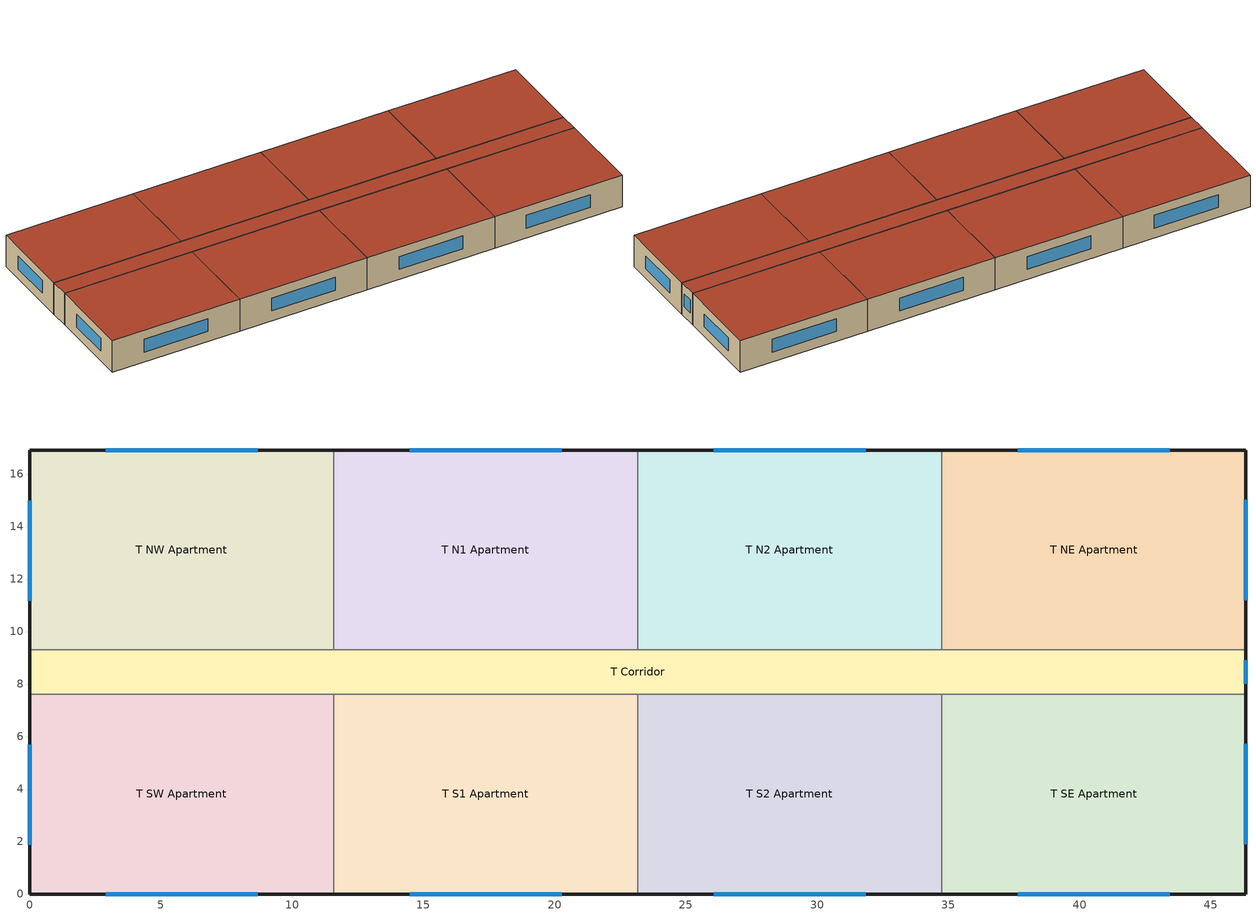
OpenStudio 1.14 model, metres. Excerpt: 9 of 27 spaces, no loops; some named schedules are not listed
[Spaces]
T SW Apartment
 floor adiabatic (Floor Adiabatic construction): 11.58,7.62 11.58,0 0,0 0,7.62 z9.14
 wall outside: 0,7.62 0,0 11.58,0 z9.14:12.19
 wall to T S1 Apartment: 11.58,0 11.58,7.62 z9.14:12.19
 wall to T Corridor: 11.58,7.62 0,7.62 z9.14:12.19
 window: 0,5.68 0,1.87 / 2.9,0 8.69,0 z10.1:11.32
 roof outside: 11.58,0 11.58,7.62 0,7.62 0,0 z12.19
T N1 Apartment
 floor adiabatic (Floor Adiabatic construction): 23.16,16.92 23.16,9.3 11.58,9.3 11.58,16.92 z9.14
 wall outside: 23.16,16.92 11.58,16.92 z9.14:12.19
 wall to T Corridor: 11.58,9.3 23.16,9.3 z9.14:12.19
 wall to T NW Apartment: 11.58,16.92 11.58,9.3 z9.14:12.19
 wall to T N2 Apartment: 23.16,9.3 23.16,16.92 z9.14:12.19
 window: 20.27,16.92 14.48,16.92 z10.1:11.32
 roof outside: 23.16,9.3 23.16,16.92 11.58,16.92 11.58,9.3 z12.19
T Corridor
 floor adiabatic (Floor Adiabatic construction): 46.33,9.3 46.33,7.62 0,7.62 0,9.3 z9.14
 wall outside: 46.33,7.62 46.33,9.3 / 0,9.3 0,7.62 z9.14:12.19
 wall to T SE Apartment: 34.75,7.62 46.33,7.62 z9.14:12.19
 wall to T S1 Apartment: 11.58,7.62 23.16,7.62 z9.14:12.19
 wall to T NW Apartment: 11.58,9.3 0,9.3 z9.14:12.19
 wall to T N2 Apartment: 34.75,9.3 23.16,9.3 z9.14:12.19
 wall to T S2 Apartment: 23.16,7.62 34.75,7.62 z9.14:12.19
 wall to T NE Apartment: 46.33,9.3 34.75,9.3 z9.14:12.19
 window: 46.33,8 46.33,8.91 z10.1:11.32
 roof outside: 46.33,7.62 46.33,9.3 0,9.3 0,7.62 z12.19
T N2 Apartment
 floor adiabatic (Floor Adiabatic construction): 34.75,16.92 34.75,9.3 23.16,9.3 23.16,16.92 z9.14
 wall outside: 34.75,16.92 23.16,16.92 z9.14:12.19
 wall to T NE Apartment: 34.75,9.3 34.75,16.92 z9.14:12.19
 window: 31.85,16.92 26.06,16.92 z10.1:11.32
 roof outside: 34.75,9.3 34.75,16.92 23.16,16.92 23.16,9.3 z12.19
T NW Apartment
 floor adiabatic (Floor Adiabatic construction): 11.58,16.92 11.58,9.3 0,9.3 0,16.92 z9.14
 wall outside: 11.58,16.92 0,16.92 0,9.3 z9.14:12.19
 window: 8.69,16.92 2.89,16.92 / 0,14.97 0,11.16 z10.1:11.32
 roof outside: 11.58,9.3 11.58,16.92 0,16.92 0,9.3 z12.19
T NE Apartment
 floor adiabatic (Floor Adiabatic construction): 46.33,16.92 46.33,9.3 34.75,9.3 34.75,16.92 z9.14
 wall outside: 46.33,9.3 46.33,16.92 34.75,16.92 z9.14:12.19
 window: 43.43,16.92 37.64,16.92 / 46.33,11.2 46.33,15.01 z10.1:11.32
 roof outside: 46.33,9.3 46.33,16.92 34.75,16.92 34.75,9.3 z12.19
T S2 Apartment
 floor adiabatic (Floor Adiabatic construction): 34.75,7.62 34.75,0 23.16,0 23.16,7.62 z9.14
 wall outside: 23.16,0 34.75,0 z9.14:12.19
 wall to T SE Apartment: 34.75,0 34.75,7.62 z9.14:12.19
 wall to T S1 Apartment: 23.16,7.62 23.16,0 z9.14:12.19
 window: 26.06,0 31.85,0 z10.1:11.32
 roof outside: 34.75,0 34.75,7.62 23.16,7.62 23.16,0 z12.19
T S1 Apartment
 floor adiabatic (Floor Adiabatic construction): 23.16,7.62 23.16,0 11.58,0 11.58,7.62 z9.14
 wall outside: 11.58,0 23.16,0 z9.14:12.19
 window: 14.48,0 20.27,0 z10.1:11.32
 roof outside: 23.16,0 23.16,7.62 11.58,7.62 11.58,0 z12.19
T SE Apartment
 floor adiabatic (Floor Adiabatic construction): 46.33,7.62 46.33,0 34.75,0 34.75,7.62 z9.14
 wall outside: 34.75,0 46.33,0 46.33,7.62 z9.14:12.19
 window: 46.33,1.9 46.33,5.71 / 37.64,0 43.43,0 z10.1:11.32
 roof outside: 46.33,0 46.33,7.62 34.75,7.62 34.75,0 z12.19
[Site]
Burlington International Ap_VT_USA: Latitude {deg}=44.47; Longitude {deg}=-73.15; Time Zone {hr}=-5; Elevation {m}=101; Terrain=City
[Building]
90.1-2013-MidriseApartment-ASHRAE 169-6A created: 2018-06-08 20:30:58 -0700: North Axis {deg}=0; Default Construction Set=90.1-2013 - MidApt - ASHRAE 169-6A; Standards Building Type=MidriseApartment
[Site:GroundTemperature:BuildingSurface]
20.28, 20.19, 20.16, 20.24, 20.38, 22.61, 23.05, 23.18, 23.2, 21, 20.63, 20.43
[Site:WaterMainsTemperature]
Calculation Method=Correlation; Annual Average Outdoor Air Temperature {C}=7.8; Maximum Difference In Monthly Average Outdoor Air Temperatures {deltaC}=28.3
[SizingPeriod:DesignDay] Barometric Pressure {Pa}=100118; Sky Clearness=0; Rain Indicator=0; Snow Indicator=0; Day of Month=21; Daylight Saving Time Indicator=0; Humidity Indicating Type=Wetbulb; Dry-Bulb Temperature Range Modifier Type=DefaultMultipliers
Name | Maximum Dry-Bulb Temperature {C} | Daily Dry-Bulb Temperature Range {deltaC} | Humidity Indicating Conditions at Maximum Dry-Bulb | Wind Speed {m/s} | Wind Direction {deg} | Month | Day Type | Solar Model Indicator | ASHRAE Taub | ASHRAE Taud
Burlington International Ap Ann Clg .4% Condns DB=>MWB | 31.3 | 10.7 | 21.7 | 4.5 | 170 | 7 | SummerDesignDay | ASHRAETau | 0.459 | 2.002
Burlington International Ap Ann Htg 99.6% Condns DB | -22.4 | 0 | -22.4 | 3 | 60 | 1 | WinterDesignDay | ASHRAEClearSky
[ClimateZones]
Climate Zone Value 1=6A
[Material:NoMass] Thermal Absorptance=0.9; Solar Absorptance=0.7
Name | Roughness | Thermal Resistance {m2-K/W} | Visible Absorptance
CP02 CARPET PAD | VeryRough | 0.21648 | 0.8
Nonres_Floor_Insulation | MediumSmooth | 2.88292 | 0.7
Typical Insulation R-17.04 | Smooth | 3.00072 | 0.7
Typical Carpet Pad | Smooth | 0.21648 | 0.8
Typical Insulation R-18.23 | Smooth | 3.21036 | 0.7
Typical Insulation R-30.13 | Smooth | 5.30668 | 0.7
Typical Insulation R-1.15 | Smooth | 0.202509 | 0.7
Typical Insulation R-1.15 1 | Smooth | 0.202527 | 0.7
[Material]
Name | Roughness | Thickness {m} | Conductivity {W/m-K} | Density {kg/m3} | Specific Heat {J/kg-K} | Thermal Absorptance | Solar Absorptance | Visible Absorptance
100mm Normalweight concrete floor | MediumSmooth | 0.1016 | 2.31 | 2322 | 832
G01 13mm gypsum board | Smooth | 0.0127 | 0.16 | 800 | 1090 | 0.9 | 0.7 | 0.5
4 in. Normalweight Concrete Floor | MediumRough | 0.1016 | 2.31 | 2322 | 832 | 0.9 | 0.7 | 0.7
25mm Stucco | Smooth | 0.0254 | 0.72 | 1856 | 840 | 0.9 | 0.7 | 0.7
5/8 in. Gypsum Board | MediumSmooth | 0.0159 | 0.16 | 800 | 1090 | 0.9 | 0.7 | 0.7
Roof Membrane | VeryRough | 0.0095 | 0.16 | 1121.29 | 1460 | 0.9 | 0.7 | 0.7
Metal Roof Surface; F08 Metal surface | Smooth | 0.0008 | 45.28 | 7824 | 500 | 0.9 | 0.7 | 0.7
8 in. Normalweight Concrete Floor | MediumRough | 0.2032 | 2.31 | 2322 | 832 | 0.9 | 0.7 | 0.7
8 in. Concrete Block Basement Wall | MediumRough | 0.2032 | 1.326 | 1842 | 912 | 0.9 | 0.7 | 0.7
G05 25mm wood | MediumSmooth | 0.0254 | 0.15 | 608 | 1630 | 0.9 | 0.5 | 0.5
Std Wood 6inch | MediumSmooth | 0.15 | 0.12 | 540 | 1210 | 0.9 | 0.7 | 0.7
[Construction]
Floor Adiabatic construction: CP02 CARPET PAD, 100mm Normalweight concrete floor, Nonres_Floor_Insulation
Typical Insulated Exterior Mass Floor R-19.61: Typical Insulation R-17.04, 4 in. Normalweight Concrete Floor, Typical Carpet Pad
Typical Insulated Steel Framed Exterior Wall R-20.41: 25mm Stucco, 5/8 in. Gypsum Board, Typical Insulation R-18.23, 5/8 in. Gypsum Board
Typical IEAD Roof R-31.25: Roof Membrane, Typical Insulation R-30.13, Metal Roof Surface
Typical Interior Floor: 100mm Normalweight concrete floor, CP02 CARPET PAD
Typical Interior Wall: G01 13mm gypsum board, G01 13mm gypsum board
Typical Interior Ceiling: CP02 CARPET PAD, 100mm Normalweight concrete floor
Typical Insulated Carpeted 8in Slab Floor: 8 in. Normalweight Concrete Floor, Typical Carpet Pad
Typical Insulated Basement Mass Wall: 8 in. Concrete Block Basement Wall
U 0.42 SHGC 0.40 Dbl LoE (e2-.1) Tint 6mm/6mm Air: LoE TINT 6MM, AIR 6MM, CLEAR 6MM
Typical Insulated Metal Door R-2.0: F08 Metal surface, Typical Insulation R-1.15
Typical Overhead Door R-2.0: Typical Insulation R-1.15 1
Window_U_0.50_SHGC_0.40_Skylight_Frame_Width_0.430_in: Glass_2052_LayerAvg, Gap_1_W_0_0038, Glass_2027F_LayerAvg
Typical Interior Window: Clear 3mm
Typical Interior Door; Typical Interior Partition: G05 25mm wood
InteriorFurnishings: Std Wood 6inch
[DefaultConstructionSet]
90.1-2013 - MidApt - ASHRAE 169-6A: Default Exterior Surface Constructions=Default Surface Constructions 1; Default Interior Surface Constructions=Default Surface Constructions 2; Default Ground Contact Surface Constructions=Default Surface Constructions 3; Default Exterior SubSurface Constructions=Default Sub Surface Constructions 1; Default Interior SubSurface Constructions=Default Sub Surface Constructions 2; Interior Partition Construction=Typical Interior Partition
[DefaultSurfaceConstructions]
Name | Floor Construction | Wall Construction | Roof Ceiling Construction
Default Surface Constructions 1 | Typical Insulated Exterior Mass Floor R-19.61 | Typical Insulated Steel Framed Exterior Wall R-20.41 | Typical IEAD Roof R-31.25
Default Surface Constructions 2 | Typical Interior Floor | Typical Interior Wall | Typical Interior Ceiling
Default Surface Constructions 3 | Typical Insulated Carpeted 8in Slab Floor | Typical Insulated Basement Mass Wall
[DefaultSubSurfaceConstructions]
Name | Fixed Window Construction | Operable Window Construction | Door Construction | Overhead Door Construction | Skylight Construction | Tubular Daylight Dome Construction | Tubular Daylight Diffuser Construction
Default Sub Surface Constructions 1 | U 0.42 SHGC 0.40 Dbl LoE (e2-.1) Tint 6mm/6mm Air | U 0.42 SHGC 0.40 Dbl LoE (e2-.1) Tint 6mm/6mm Air | Typical Insulated Metal Door R-2.0 | Typical Overhead Door R-2.0 | Window_U_0.50_SHGC_0.40_Skylight_Frame_Width_0.430_in | Typical Interior Window | Typical Interior Window
Default Sub Surface Constructions 2 | Typical Interior Window | Typical Interior Window | Typical Interior Door
[WindowMaterial:Glazing] Optical Data Type=SpectralAverage; Infrared Transmittance at Normal Incidence=0; Dirt Correction Factor for Solar and Visible Transmittance=1; Solar Diffusing=No
Name | Thickness {m} | Solar Transmittance at Normal Incidence | Front Side Solar Reflectance at Normal Incidence | Back Side Solar Reflectance at Normal Incidence | Visible Transmittance at Normal Incidence | Front Side Visible Reflectance at Normal Incidence | Back Side Visible Reflectance at Normal Incidence | Front Side Infrared Hemispherical Emissivity | Back Side Infrared Hemispherical Emissivity | Conductivity {W/m-K}
LoE TINT 6MM | 0.006 | 0.36 | 0.093 | 0.2 | 0.5 | 0.035 | 0.054 | 0.84 | 0.1 | 0.9
CLEAR 6MM | 0.006 | 0.775 | 0.071 | 0.071 | 0.881 | 0.08 | 0.08 | 0.84 | 0.84 | 0.9
Glass_2052_LayerAvg | 0.00837 | 0.507767 | 0.054228 | 0.0544931 | 0.586833 | 0.05805 | 0.058397 | 0.84 | 0.84 | 1
Glass_2027F_LayerAvg | 0.004 | 0.369744 | 0.470069 | 0.340935 | 0.765222 | 0.0546 | 0.073741 | 0.03675 | 0.84 | 1
Clear 3mm | 0.003 | 0.837 | 0.075 | 0.075 | 0.898 | 0.081 | 0.081 | 0.84 | 0.84 | 0.9
[WindowMaterial:Gas] Gas Type=Air
Name | Thickness {m}
AIR 6MM | 0.0063
Gap_1_W_0_0038 | 0.0038
[Space] Building Story=Building Story 3
Name | Space Type | Thermal Zone
T SE Apartment | MidriseApartment Apartment_topfloor_WE | T SE Apartment ZN
T SW Apartment | MidriseApartment Apartment_topfloor_WE | T SW Apartment ZN
T N1 Apartment | MidriseApartment Apartment_topfloor_NS | T N1 Apartment ZN
T Corridor | MidriseApartment Corridor_topfloor | T Corridor ZN
T N2 Apartment | MidriseApartment Apartment_topfloor_NS | T N2 Apartment ZN
T NW Apartment | MidriseApartment Apartment_topfloor_WE | T NW Apartment ZN
T NE Apartment | MidriseApartment Apartment_topfloor_WE | T NE Apartment ZN
T S1 Apartment | MidriseApartment Apartment_topfloor_NS | T S1 Apartment ZN
T S2 Apartment | MidriseApartment Apartment_topfloor_NS | T S2 Apartment ZN
[SpaceType] Standards Building Type=MidriseApartment
Name | Default Schedule Set | Design Specification Outdoor Air Object | Standards Space Type
MidriseApartment Corridor_topfloor | MidriseApartment Corridor_topfloor Schedule Set | MidriseApartment Corridor_topfloor Ventilation | Corridor_topfloor
MidriseApartment Apartment_topfloor_WE | MidriseApartment Apartment_topfloor_WE Schedule Set | MidriseApartment Apartment_topfloor_WE Ventilation | Apartment_topfloor_WE
MidriseApartment Apartment_topfloor_NS | MidriseApartment Apartment_topfloor_NS Schedule Set | MidriseApartment Apartment_topfloor_NS Ventilation | Apartment_topfloor_NS
[People:Definition] Number of People Calculation Method=People/Area; People per Space Floor Area {person/m2}=0.0283091; Fraction Radiant=0.3
MidriseApartment Apartment_topfloor_NS People Definition; MidriseApartment Apartment_topfloor_WE People Definition
[People] Work Efficiency Schedule=Work Efficiency Schedule; Clothing Insulation Schedule=Clothing Schedule; Air Velocity Schedule=Air Velocity Schedule
Name | People Definition | Space or SpaceType
MidriseApartment Apartment_topfloor_NS People | MidriseApartment Apartment_topfloor_NS People Definition | MidriseApartment Apartment_topfloor_NS
MidriseApartment Apartment_topfloor_WE People | MidriseApartment Apartment_topfloor_WE People Definition | MidriseApartment Apartment_topfloor_WE
[Lights:Definition] Design Level Calculation Method=Watts/Area
Name | Watts per Space Floor Area {W/m2} | Fraction Radiant | Fraction Visible | Return Air Fraction
MidriseApartment Apartment_topfloor_NS Lights Definition; MidriseApartment Apartment_topfloor_WE Lights Definition | 3.87501
MidriseApartment Apartment_topfloor_NS Additional Lights Definition; MidriseApartment Apartment_topfloor_WE Additional Lights Definition | 0.968752 | 0 | 0 | 0
MidriseApartment Corridor_topfloor Lights Definition | 8.52502
[Lights]
Name | Lights Definition | Space or SpaceType | Fraction Replaceable
MidriseApartment Apartment_topfloor_NS Lights | MidriseApartment Apartment_topfloor_NS Lights Definition | MidriseApartment Apartment_topfloor_NS | 0
MidriseApartment Apartment_topfloor_NS Additional Lights | MidriseApartment Apartment_topfloor_NS Additional Lights Definition | MidriseApartment Apartment_topfloor_NS
MidriseApartment Apartment_topfloor_WE Lights | MidriseApartment Apartment_topfloor_WE Lights Definition | MidriseApartment Apartment_topfloor_WE | 0
MidriseApartment Apartment_topfloor_WE Additional Lights | MidriseApartment Apartment_topfloor_WE Additional Lights Definition | MidriseApartment Apartment_topfloor_WE
MidriseApartment Corridor_topfloor Lights | MidriseApartment Corridor_topfloor Lights Definition | MidriseApartment Corridor_topfloor | 0
[ElectricEquipment:Definition] Design Level Calculation Method=Watts/Area; Watts per Space Floor Area {W/m2}=6.67; Fraction Radiant=0.5
MidriseApartment Apartment_topfloor_NS Elec Equip Definition; MidriseApartment Apartment_topfloor_WE Elec Equip Definition
[ElectricEquipment]
Name | Electric Equipment Definition | Space or SpaceType
MidriseApartment Apartment_topfloor_NS Elec Equip | MidriseApartment Apartment_topfloor_NS Elec Equip Definition | MidriseApartment Apartment_topfloor_NS
MidriseApartment Apartment_topfloor_WE Elec Equip | MidriseApartment Apartment_topfloor_WE Elec Equip Definition | MidriseApartment Apartment_topfloor_WE
[DesignSpecification:OutdoorAir] Outdoor Air Flow per Person {m3/s-person}=0; Outdoor Air Flow Air Changes per Hour {1/hr}=0
Name | Outdoor Air Method | Outdoor Air Flow per Floor Area {m3/s-m2} | Outdoor Air Flow Rate {m3/s}
MidriseApartment Apartment_topfloor_NS Ventilation; MidriseApartment Apartment_topfloor_WE Ventilation | Sum | 0.000296319 | 0
MidriseApartment Corridor_topfloor Ventilation |  | 0
[DefaultScheduleSet]
Name | Number of People Schedule | People Activity Level Schedule | Lighting Schedule | Electric Equipment Schedule | Infiltration Schedule
MidriseApartment Apartment_topfloor_NS Schedule Set; MidriseApartment Apartment_topfloor_WE Schedule Set | ApartmentMidRise OCC_APT_SCH | ApartmentMidRise Activity Schedule | ApartmentMidRise LTG_APT_SCH | ApartmentMidRise EQP_APT_SCH | ApartmentMidRise INF_APT_SCH
MidriseApartment Corridor_topfloor Schedule Set | ApartmentMidRise All Off |  | ApartmentMidRise LTG_COR_SCH_2013 | ApartmentMidRise BLDG_ELEVATORS | ApartmentMidRise INF_COR_SCH
[ThermostatSetpoint:DualSetpoint] Heating Setpoint Temperature Schedule=ApartmentMidRise HTGSETP_APT_SCH; Cooling Setpoint Temperature Schedule=ApartmentMidRise CLGSETP_APT_SCH
MidriseApartment Apartment_topfloor_WE Thermostat 1; MidriseApartment Apartment_topfloor_NS Thermostat 1; MidriseApartment Corridor_topfloor Thermostat 1; MidriseApartment Apartment_topfloor_NS Thermostat 2; MidriseApartment Apartment_topfloor_WE Thermostat 2; MidriseApartment Apartment_topfloor_NS Thermostat 3; MidriseApartment Apartment_topfloor_WE Thermostat 3; MidriseApartment Apartment_topfloor_NS Thermostat 4; MidriseApartment Apartment_topfloor_WE Thermostat 4
[SpaceInfiltration:DesignFlowRate] Design Flow Rate Calculation Method=Flow/ExteriorArea; Constant Term Coefficient=0; Temperature Term Coefficient=0; Velocity Term Coefficient=0.224; Velocity Squared Term Coefficient=0
Name | Space or SpaceType | Schedule | Flow per Exterior Surface Area {m3/s-m2}
T Corridor Infiltration | T Corridor | ApartmentMidRise INF_COR_SCH | 6.62295e-05
T N1 Apartment Infiltration | T N1 Apartment | ApartmentMidRise INF_APT_SCH | 0.000162735
T N2 Apartment Infiltration | T N2 Apartment | ApartmentMidRise INF_APT_SCH | 0.000162735
T NE Apartment Infiltration | T NE Apartment | ApartmentMidRise INF_APT_SCH | 0.000227108
T NW Apartment Infiltration | T NW Apartment | ApartmentMidRise INF_APT_SCH | 0.000227108
T S1 Apartment Infiltration | T S1 Apartment | ApartmentMidRise INF_APT_SCH | 0.000162735
T S2 Apartment Infiltration | T S2 Apartment | ApartmentMidRise INF_APT_SCH | 0.000162735
T SE Apartment Infiltration | T SE Apartment | ApartmentMidRise INF_APT_SCH | 0.000227108
T SW Apartment Infiltration | T SW Apartment | ApartmentMidRise INF_APT_SCH | 0.000227108
[InternalMass:Definition]
Internal Mass Definition 1: Construction=InteriorFurnishings; Design Level Calculation Method=SurfaceArea/Area; Surface Area per Space Floor Area=2
[InternalMass] Internal Mass Definition=Internal Mass Definition 1
Name | Space or SpaceType
T SW Apartment Mass | T SW Apartment
T NW Apartment Mass | T NW Apartment
T SE Apartment Mass | T SE Apartment
T NE Apartment Mass | T NE Apartment
T N1 Apartment Mass | T N1 Apartment
T N2 Apartment Mass | T N2 Apartment
T S1 Apartment Mass | T S1 Apartment
T S2 Apartment Mass | T S2 Apartment
[ThermalZone] Use Ideal Air Loads=No
Name | Thermostat
T NW Apartment ZN | MidriseApartment Apartment_topfloor_WE Thermostat 1
T N1 Apartment ZN | MidriseApartment Apartment_topfloor_NS Thermostat 1
T Corridor ZN | MidriseApartment Corridor_topfloor Thermostat 1
T S1 Apartment ZN | MidriseApartment Apartment_topfloor_NS Thermostat 2
T SW Apartment ZN | MidriseApartment Apartment_topfloor_WE Thermostat 2
T N2 Apartment ZN | MidriseApartment Apartment_topfloor_NS Thermostat 3
T SE Apartment ZN | MidriseApartment Apartment_topfloor_WE Thermostat 3
T S2 Apartment ZN | MidriseApartment Apartment_topfloor_NS Thermostat 4
T NE Apartment ZN | MidriseApartment Apartment_topfloor_WE Thermostat 4
[Sizing:Zone] Zone Cooling Design Supply Air Temperature Input Method=SupplyAirTemperature; Zone Cooling Design Supply Air Temperature {C}=14; Zone Cooling Design Supply Air Temperature Difference {deltaC}=11.11; Zone Heating Design Supply Air Temperature Input Method=SupplyAirTemperature; Zone Heating Design Supply Air Temperature {C}=40; Zone Heating Design Supply Air Temperature Difference {deltaC}=11.11; Zone Cooling Design Supply Air Humidity Ratio {kg-H2O/kg-air}=0.0085; Zone Heating Design Supply Air Humidity Ratio {kg-H2O/kg-air}=0.008; Cooling Design Air Flow Method=DesignDay; Heating Design Air Flow Method=DesignDay; Account for Dedicated Outdoor Air System=No; Dedicated Outdoor Air System Control Strategy=NeutralSupplyAir; Dedicated Outdoor Air Low Setpoint Temperature for Design {C}=autosize; Dedicated Outdoor Air High Setpoint Temperature for Design {C}=autosize
T Corridor ZN; G Corridor ZN; M Corridor ZN
[Exterior:Lights:Definition]
NonDimming Exterior Lights Def: Design Level {W}=2553
[Exterior:Lights]
NonDimming Exterior Lights Def: Exterior Lights Definition=NonDimming Exterior Lights Def; Schedule=ApartmentMidRise Exterior_Lgt_ALWAYS_ON; Control Option=AstronomicalClock
[BuildingStory]
Building Story 3: Nominal Z Coordinate {m}=9.14355
[HeatExchanger:AirToAir:SensibleAndLatent] Availability Schedule=Always On Discrete; Nominal Supply Air Flow Rate {m3/s}=autosize; Sensible Effectiveness at 100% Heating Air Flow=0.7; Latent Effectiveness at 100% Heating Air Flow=0.6; Sensible Effectiveness at 75% Heating Air Flow=0.7; Latent Effectiveness at 75% Heating Air Flow=0.6; Sensible Effectiveness at 100% Cooling Air Flow=0.75; Latent Effectiveness at 100% Cooling Air Flow=0.6; Sensible Effectiveness at 75% Cooling Air Flow=0.75; Latent Effectiveness at 75% Cooling Air Flow=0.6; Supply Air Outlet Temperature Control=No; Heat Exchanger Type=Rotary; Frost Control Type=ExhaustOnly; Threshold Temperature {C}=-23.3; Initial Defrost Time Fraction=0.167; Rate of Defrost Time Fraction Increase {1/K}=1.44; Economizer Lockout=Yes
Name | Nominal Electric Power {W}
G N1 Apartment ZN SAC ERV; G N2 Apartment ZN SAC ERV; G NE Apartment ZN SAC ERV; G NW Apartment ZN SAC ERV; G S1 Apartment ZN SAC ERV; G S2 Apartment ZN SAC ERV; G SW Apartment ZN SAC ERV; T N1 Apartment ZN SAC ERV; T N2 Apartment ZN SAC ERV; T NE Apartment ZN SAC ERV; T NW Apartment ZN SAC ERV; T S1 Apartment ZN SAC ERV; T S2 Apartment ZN SAC ERV; T SE Apartment ZN SAC ERV | 68.7626
M N1 Apartment ZN SAC ERV; M N2 Apartment ZN SAC ERV; M NE Apartment ZN SAC ERV; M NW Apartment ZN SAC ERV; M S1 Apartment ZN SAC ERV; M S2 Apartment ZN SAC ERV; M SE Apartment ZN SAC ERV; M SW Apartment ZN SAC ERV | 87.5251
[SetpointManager:OutdoorAirPretreat] Minimum Setpoint Temperature {C}=-99; Maximum Setpoint Temperature {C}=99; Minimum Setpoint Humidity Ratio {kgWater/kgDryAir}=1e-005; Maximum Setpoint Humidity Ratio {kgWater/kgDryAir}=1
Setpoint Manager Outdoor Air Pretreat 1; Setpoint Manager Outdoor Air Pretreat 2; Setpoint Manager Outdoor Air Pretreat 3; Setpoint Manager Outdoor Air Pretreat 4; Setpoint Manager Outdoor Air Pretreat 5; Setpoint Manager Outdoor Air Pretreat 6; Setpoint Manager Outdoor Air Pretreat 7; Setpoint Manager Outdoor Air Pretreat 8; Setpoint Manager Outdoor Air Pretreat 9; Setpoint Manager Outdoor Air Pretreat 10; Setpoint Manager Outdoor Air Pretreat 11; Setpoint Manager Outdoor Air Pretreat 12; Setpoint Manager Outdoor Air Pretreat 13; Setpoint Manager Outdoor Air Pretreat 14; Setpoint Manager Outdoor Air Pretreat 15; Setpoint Manager Outdoor Air Pretreat 16; Setpoint Manager Outdoor Air Pretreat 17; Setpoint Manager Outdoor Air Pretreat 18; Setpoint Manager Outdoor Air Pretreat 19; Setpoint Manager Outdoor Air Pretreat 20; Setpoint Manager Outdoor Air Pretreat 21; Setpoint Manager Outdoor Air Pretreat 22
[EnergyManagementSystem:Sensor]
Name | Output Variable or Output Meter Index Key | Output Variable or Output Meter
OATF; OATF_1; OATF_2; OATF_3 | Environment | Site Outdoor Air Drybulb Temperature
OAWBC; OAWBC_1; OAWBC_2; OAWBC_3 | Environment | Site Outdoor Air Wetbulb Temperature
GN1ApartmentZNSACOASch; GN2ApartmentZNSACOASch; GNEApartmentZNSACOASch | ApartmentMidRise COMPACT HVAC-ALWAYS 1 | Schedule Value
GN1ApartmentZNSACOAFlowMass | Node 69 | System Node Mass Flow Rate
GN2ApartmentZNSACOAFlowMass | Node 81 | System Node Mass Flow Rate
GNEApartmentZNSACOAFlowMass | Node 57 | System Node Mass Flow Rate
